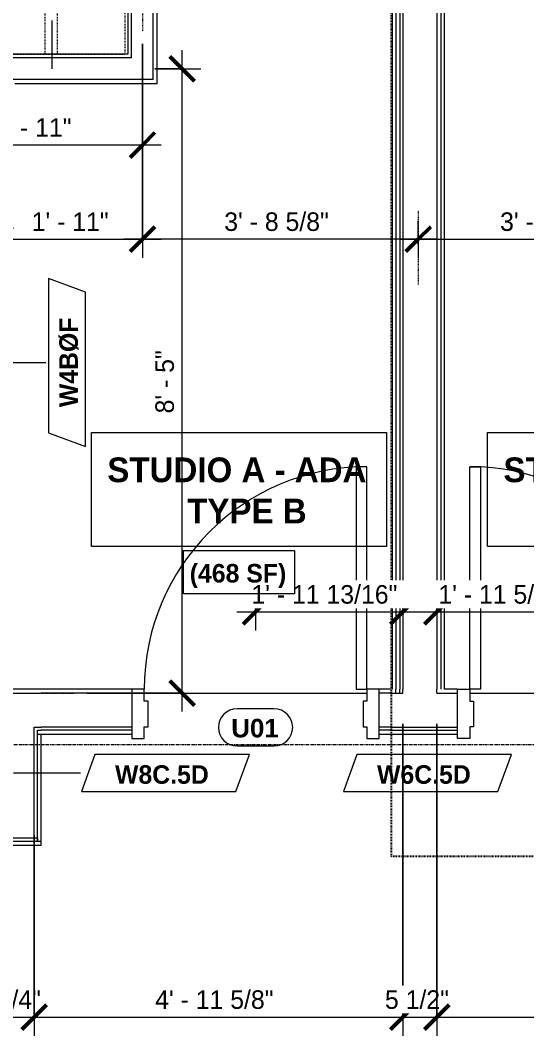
# Model space of a CAD drawing. Header units: inches. Extents: x -4058 to -1781, y 9814 to 12264.
# Drawn here: x -2779.1 to -2697.2, y 10420.1 to 10584.4 of the extents above; entities that cross this region are included whole.
import ezdxf

# ---------------------------------------------------------------- set-up
doc = ezdxf.new("R2010")
doc.units = ezdxf.units.IN
doc.header["$MEASUREMENT"] = 0
for name, pattern in [('Dash', [0.25, 0.125, -0.125]), ('Dash 3_32_', [0.1875, 0.09375, -0.09375]), ('Dash_2_', [0.25, 0.125, -0.125]), ('Grid Line 1_2_', [0.875, 0.5, -0.125, 0.125, -0.125])]:
    doc.linetypes.add(name, pattern=pattern)
for name, color, linetype, lineweight in [('0-1', 7, 'Continuous', 5), ('0-2', 7, 'Continuous', 9), ('A-ANNO-DIMS', 211, 'Continuous', 9), ('A-ANNO-DIMS-32', 211, 'Continuous', 9), ('A-AREA-IDEN', 2, 'Continuous', 9), ('A-DETL-1', 90, 'Dash 3_32_', 9), ('A-DOOR-1', 7, 'Continuous', 9), ('A-DOOR-FRAM-1', 7, 'Continuous', 9), ('A-DOOR-IDEN', 31, 'Continuous', 9), ('A-FLOR-2', 192, 'Continuous', 9), ('A-WALL-1', 7, 'Continuous', 9), ('A-WALL-2', 113, 'Continuous', 9), ('A-WALL-IDEN', 211, 'Continuous', 9), ('I-WALL-3', 7, 'Continuous', 9), ('Q-CASE', 31, 'Continuous', 9), ('Q-CASE-HDLN', 31, 'Dash', 9), ('S-GRID-1', 1, 'Grid Line 1_2_', 9)]:
    doc.layers.add(name, color=color, linetype=linetype, lineweight=lineweight)
doc.layers.add('0-3', color=250, linetype='Dash_2_')
doc.styles.add('Arial_B', font='arialbd.ttf', dxfattribs={"height": 3})
doc.styles.add('Century Gothic', font='ufonts.com_century-gothic.ttf', dxfattribs={"height": 3})
doc.styles.add('Century Gothic_B', font='GOTHICB.TTF', dxfattribs={"height": 4})
doc.styles.add('Century Gothic_B_1', font='GOTHICB.TTF', dxfattribs={"height": 3})
doc.dimstyles.new('MARKETING_DIMENSION', dxfattribs={"dimscale": 12, "dimtxt": 3.132505, "dimasz": 0.333333, "dimexe": 0.25, "dimexo": 0.166667, "dimgap": 0.041667, "dimtad": 1, "dimdec": 4, "dimrnd": 0.0625, "dimzin": 3, "dimdsep": 46, "dimlunit": 4, "dimtxsty": 'Century Gothic', "dimblk1": 'OBLIQUE', "dimblk2": 'OBLIQUE', "dimsah": 1, "dimcen": 0.09, "dimdle": 0.25, "dimazin": 0, "dimtfac": 1, "dimtdec": 4, "dimtix": 1, "dimtmove": 0, "dimatfit": 3, "dimfxl": 1, "dimtvp": 1, "dimtfill": 1, "dimfrac": 2, "dimtolj": 1, "dimtzin": 0, "dimarcsym": 2})
doc.dimstyles.new('THE_DIMENSION_STRING', dxfattribs={"dimscale": 12, "dimtxt": 3.132505, "dimasz": 0.333333, "dimexe": 0.25, "dimexo": 0.166667, "dimgap": 0.041667, "dimtad": 1, "dimdec": 4, "dimrnd": 0.0625, "dimzin": 3, "dimdsep": 46, "dimlunit": 4, "dimtxsty": 'Century Gothic', "dimblk1": 'OBLIQUE', "dimblk2": 'OBLIQUE', "dimsah": 1, "dimcen": 0.09, "dimdle": 0.25, "dimazin": 0, "dimtfac": 1, "dimtdec": 4, "dimtix": 1, "dimtmove": 0, "dimatfit": 3, "dimfxl": 1, "dimtvp": 1, "dimtfill": 1, "dimfrac": 2, "dimtolj": 1, "dimtzin": 0, "dimarcsym": 2})
doc.dimstyles.new('THE_DIMENSION_STRING_2', dxfattribs={"dimscale": 12, "dimtxt": 3.132505, "dimasz": 0.333333, "dimexe": 0.25, "dimexo": 0.166667, "dimgap": 0.041667, "dimtad": 1, "dimdec": 4, "dimrnd": 0.0625, "dimzin": 3, "dimdsep": 46, "dimlunit": 4, "dimtxsty": 'Century Gothic', "dimblk1": 'OBLIQUE', "dimblk2": 'OBLIQUE', "dimsah": 1, "dimcen": 0.09, "dimdle": 0.25, "dimazin": 0, "dimtfac": 1, "dimtdec": 4, "dimtix": 1, "dimtmove": 0, "dimatfit": 3, "dimfxl": 1, "dimtvp": 1, "dimtfill": 1, "dimfrac": 2, "dimtolj": 1, "dimtzin": 0, "dimarcsym": 2})
doc.dimstyles.new('THE_DIMENSION_STRING_3', dxfattribs={"dimscale": 12, "dimtxt": 3.132505, "dimasz": 0.333333, "dimexe": 0.25, "dimexo": 0.166667, "dimgap": 0.041667, "dimtad": 1, "dimdec": 4, "dimrnd": 0.0625, "dimzin": 3, "dimdsep": 46, "dimlunit": 4, "dimtxsty": 'Century Gothic', "dimblk1": 'OBLIQUE', "dimblk2": 'OBLIQUE', "dimsah": 1, "dimcen": 0.09, "dimdle": 0.25, "dimazin": 0, "dimtfac": 1, "dimtdec": 4, "dimtix": 1, "dimtmove": 0, "dimatfit": 3, "dimfxl": 1, "dimtvp": 1, "dimtfill": 1, "dimfrac": 2, "dimtolj": 1, "dimtzin": 0, "dimarcsym": 2})
doc.dimstyles.new('THE_DIMENSION_STRING_4', dxfattribs={"dimscale": 12, "dimtxt": 3.132505, "dimasz": 0.333333, "dimexe": 0.25, "dimexo": 0.166667, "dimgap": 0.041667, "dimtad": 1, "dimdec": 4, "dimrnd": 0.0625, "dimzin": 3, "dimdsep": 46, "dimlunit": 4, "dimtxsty": 'Century Gothic', "dimblk1": 'OBLIQUE', "dimblk2": 'OBLIQUE', "dimsah": 1, "dimcen": 0.09, "dimdle": 0.25, "dimazin": 0, "dimtfac": 1, "dimtdec": 4, "dimtix": 1, "dimtmove": 0, "dimatfit": 3, "dimfxl": 1, "dimtvp": 1, "dimtfill": 1, "dimfrac": 2, "dimtolj": 1, "dimtzin": 0, "dimarcsym": 2})

# ---------------------------------------------------------------- blocks, each defined once
blk = doc.blocks.new('HOLLOW METAL - UNIT DOOR-2191978-UNIT PLANS - 1ST FLOOR')
at = {"layer": 'A-DOOR-1'}
for p, q in [((18, 39.875), (16.25, 39.875)), ((16.25, 39.875), (16.25, 3.875)), ((18, 3.875), (18, 39.875)), ((16.25, 3.875), (18, 3.875))]:
    blk.add_line(p, q, dxfattribs=at)
blk.add_arc((18, 3.875), 36, 90, 180, dxfattribs=at)
at = {"layer": 'A-DOOR-FRAM-1'}
for p, q in [((-18, 3.875), (-20, 3.875)), ((-20, 3.875), (-20, -4.125)), ((-18, 1.9375), (-18, 3.875)), ((18, 3.875), (18, 1.9375)), ((20, 3.875), (18, 3.875)), ((20, -4.125), (20, 3.875)), ((-17.375, 1.9375), (-18, 1.9375)), ((-17.375, -2.1875), (-17.375, 1.9375)), ((18, 1.9375), (17.375, 1.9375)), ((17.375, 1.9375), (17.375, -2.1875)), ((-18, -4.125), (-18, -2.1875)), ((-18, -2.1875), (-17.375, -2.1875)), ((17.375, -2.1875), (18, -2.1875)), ((18, -2.1875), (18, -4.125)), ((-20, -4.125), (-18, -4.125)), ((18, -4.125), (20, -4.125))]:
    blk.add_line(p, q, dxfattribs=at)
blk = doc.blocks.new('HOLLOW METAL - UNIT DOOR-2191977-UNIT PLANS - 1ST FLOOR')
at = {"layer": 'A-DOOR-1'}
for p, q in [((16.25, -3.875), (18, -3.875)), ((16.25, -39.875), (16.25, -3.875)), ((18, -3.875), (18, -39.875)), ((18, -39.875), (16.25, -39.875))]:
    blk.add_line(p, q, dxfattribs=at)
blk.add_arc((18, -3.875), 36, 180, 270, dxfattribs=at)
at = {"layer": 'A-DOOR-FRAM-1'}
for p, q in [((-20, 4.125), (-18, 4.125)), ((-20, -3.875), (-20, 4.125)), ((-18, 4.125), (-18, 2.1875)), ((18, 4.125), (20, 4.125)), ((18, 2.1875), (18, 4.125)), ((20, 4.125), (20, -3.875)), ((-18, 2.1875), (-17.375, 2.1875)), ((-17.375, 2.1875), (-17.375, -1.9375)), ((17.375, 2.1875), (18, 2.1875)), ((17.375, -1.9375), (17.375, 2.1875)), ((-18, -1.9375), (-18, -3.875)), ((-17.375, -1.9375), (-18, -1.9375)), ((18, -1.9375), (17.375, -1.9375)), ((18, -3.875), (18, -1.9375)), ((-18, -3.875), (-20, -3.875)), ((20, -3.875), (18, -3.875))]:
    blk.add_line(p, q, dxfattribs=at)
blk = doc.blocks.new('CTR - 1st Phase - Common Walls_rvt-1-UNIT PLANS - 1ST FLOOR')
at = {"layer": 'A-WALL-1'}
for p, q in [((-2718.35, 10814.49), (-2718.35, 10476.16)), ((-2717.72, 10814.49), (-2717.72, 10476.16)), ((-2717.22, 10814.49), (-2717.22, 10476.16)), ((-2711.72, 10814.49), (-2711.72, 10476.16)), ((-2711.1, 10814.49), (-2711.1, 10476.16)), ((-2718.35, 10475.54), (-2718.35, 10476.16)), ((-2717.72, 10475.54), (-2717.72, 10476.16)), ((-2717.22, 10475.54), (-2717.22, 10476.16)), ((-2711.72, 10475.54), (-2711.72, 10476.16)), ((-2784.07, 10475.54), (-2776.82, 10475.54)), ((-2776.82, 10475.54), (-2775.7, 10475.54)), ((-2761.04, 10475.54), (-2775.7, 10475.54)), ((-2718.97, 10475.54), (-2721.04, 10475.54)), ((-2718.97, 10475.54), (-2718.35, 10475.54)), ((-2718.35, 10475.54), (-2717.72, 10475.54)), ((-2717.72, 10475.54), (-2717.22, 10475.54)), ((-2711.72, 10475.54), (-2708.41, 10475.54)), ((-2776.82, 10470.04), (-2776.32, 10470.04)), ((-2776.82, 10452.04), (-2776.82, 10470.04)), ((-2776.32, 10470.04), (-2775.7, 10470.04)), ((-2776.32, 10468.91), (-2776.32, 10469.54)), ((-2776.32, 10469.54), (-2775.7, 10469.54)), ((-2776.32, 10468.91), (-2776.32, 10469.54)), ((-2761.04, 10470.04), (-2775.7, 10470.04)), ((-2761.04, 10469.54), (-2775.7, 10469.54)), ((-2718.97, 10470.04), (-2721.04, 10470.04)), ((-2718.97, 10469.54), (-2721.04, 10469.54)), ((-2718.97, 10470.04), (-2717.72, 10470.04)), ((-2718.97, 10469.54), (-2718.35, 10469.54)), ((-2718.35, 10469.54), (-2717.72, 10469.54)), ((-2717.72, 10470.04), (-2717.22, 10470.04)), ((-2717.72, 10469.54), (-2717.22, 10469.54)), ((-2717.22, 10470.04), (-2708.41, 10470.04)), ((-2717.22, 10469.54), (-2708.41, 10469.54)), ((-2776.32, 10468.91), (-2775.7, 10468.91)), ((-2776.32, 10452.04), (-2776.32, 10468.91)), ((-2776.32, 10451.54), (-2784.7, 10451.54)), ((-2776.82, 10452.04), (-2784.07, 10452.04)), ((-2776.32, 10452.04), (-2776.82, 10452.04)), ((-2776.32, 10452.04), (-2776.32, 10451.54)), ((-2776.32, 10451.54), (-2776.32, 10452.04)), ((-2775.7, 10451.54), (-2776.32, 10451.54))]:
    blk.add_line(p, q, dxfattribs=at)
at = {"layer": 'I-WALL-3'}
for p, q in [((-2718.97, 10814.49), (-2718.97, 10476.16)), ((-2710.47, 10476.16), (-2710.47, 10814.49)), ((-2775.7, 10476.16), (-2784.07, 10476.16)), ((-2761.04, 10476.16), (-2775.7, 10476.16)), ((-2718.97, 10476.16), (-2721.04, 10476.16)), ((-2708.41, 10476.16), (-2710.47, 10476.16)), ((-2775.7, 10468.91), (-2761.04, 10468.91)), ((-2775.7, 10451.54), (-2775.7, 10468.91)), ((-2721.04, 10468.91), (-2718.97, 10468.91)), ((-2718.97, 10468.91), (-2718.35, 10468.91)), ((-2718.35, 10468.91), (-2708.41, 10468.91)), ((-2775.7, 10450.91), (-2775.7, 10451.54)), ((-2784.7, 10450.91), (-2775.7, 10450.91))]:
    blk.add_line(p, q, dxfattribs=at)
at = {"layer": '0-2'}
blk.add_blockref('HOLLOW METAL - UNIT DOOR-2191978-UNIT PLANS - 1ST FLOOR', (-2741.04, 10472.29), dxfattribs=at)
at = {"layer": '0-2', "rotation": 180}
blk.add_blockref('HOLLOW METAL - UNIT DOOR-2191977-UNIT PLANS - 1ST FLOOR', (-2688.41, 10472.29), dxfattribs=at)
blk = doc.blocks.new('OD_CW_Closet - OD_CW_Closet-3786619-UNIT PLANS - 1ST FLOOR')
at = {"layer": 'Q-CASE-HDLN'}
for p, q in [((68.99, 24), (0.74, 24)), ((0.74, 24), (0.74, 0)), ((68.99, 0), (68.99, 24)), ((0.74, 13), (68.99, 13)), ((0.74, 11), (68.99, 11)), ((0.74, 0), (68.99, 0))]:
    blk.add_line(p, q, dxfattribs=at)
blk = doc.blocks.new('DIMBLOCK50-UNIT PLANS - 1ST FLOOR')
at = {"layer": 'A-ANNO-DIMS-32'}
for p, q in [((-2759.32, 10574.54), (-2759.32, 10545.97)), ((-2759.32, 10548.97), (-2759.32, 10574.54)), ((-2782.32, 10549.8), (-2782.32, 10545.97)), ((-2782.32, 10548.97), (-2782.32, 10549.8)), ((-2782.32, 10548.97), (-2756.32, 10548.97))]:
    blk.add_line(p, q, dxfattribs=at)
at = {"layer": 'A-ANNO-DIMS-32', "lineweight": 50}
for p, q in [((-2782.32, 10548.97), (-2780.32, 10550.97)), ((-2759.32, 10548.97), (-2757.32, 10550.97)), ((-2782.32, 10548.97), (-2784.32, 10546.97)), ((-2759.32, 10548.97), (-2761.32, 10546.97))]:
    blk.add_line(p, q, dxfattribs=at)
at = {"layer": 'A-ANNO-DIMS-32', "color": 0, "insert": (-2777.24, 10553.31), "char_height": 3, "width": 15.394, "attachment_point": 1, "line_spacing_factor": 0.984502, "style": 'Century Gothic', "bg_fill": 3, "box_fill_scale": 1.25, "bg_fill_color": 256, "bg_fill_true_color": 13158600, "bg_fill_transparency": 0}
blk.add_mtext('1\' - 11"', dxfattribs=at)
blk = doc.blocks.new('_Oblique')
at = {"color": 0, "linetype": 'ByBlock', "lineweight": -2}
blk.add_line((-0.5, -0.5), (0.5, 0.5), dxfattribs=at)
blk = doc.blocks.new('Wall Tag - Arch Wall-3956453-UNIT PLANS - 1ST FLOOR')
at = {"layer": 'A-WALL-IDEN'}
for p, q in [((-0.3561, 0.0937), (-0.4244, -0.0937)), ((0.4244, 0.0937), (-0.3561, 0.0937)), ((0.3561, -0.0937), (0.4244, 0.0937)), ((-0.4244, -0.0937), (0.3561, -0.0937))]:
    blk.add_line(p, q, dxfattribs=at)
blk = doc.blocks.new('DIMBLOCK407-UNIT PLANS - 1ST FLOOR')
at = {"layer": 'A-ANNO-DIMS-32'}
for p, q in [((-2670.12, 10580.59), (-2670.12, 10545.97)), ((-2670.12, 10548.97), (-2670.12, 10580.59)), ((-2717.72, 10548.97), (-2667.12, 10548.97)), ((-2714.72, 10549.8), (-2714.72, 10545.97)), ((-2714.72, 10548.97), (-2714.72, 10549.8))]:
    blk.add_line(p, q, dxfattribs=at)
at = {"layer": 'A-ANNO-DIMS-32', "lineweight": 50}
for p, q in [((-2714.72, 10548.97), (-2712.72, 10550.97)), ((-2670.12, 10548.97), (-2668.12, 10550.97)), ((-2714.72, 10548.97), (-2716.72, 10546.97)), ((-2670.12, 10548.97), (-2672.12, 10546.97))]:
    blk.add_line(p, q, dxfattribs=at)
at = {"layer": 'A-ANNO-DIMS-32', "color": 0, "insert": (-2701.5, 10553.31), "char_height": 3, "width": 21.7784, "attachment_point": 1, "line_spacing_factor": 0.984502, "style": 'Century Gothic', "bg_fill": 3, "box_fill_scale": 1.25, "bg_fill_color": 256, "bg_fill_true_color": 13158600, "bg_fill_transparency": 0}
blk.add_mtext('3\' - 8 5/8"', dxfattribs=at)
blk = doc.blocks.new('DIMBLOCK408-UNIT PLANS - 1ST FLOOR')
at = {"layer": 'A-ANNO-DIMS-32'}
for p, q in [((-2759.32, 10580.59), (-2759.32, 10545.97)), ((-2759.32, 10548.97), (-2759.32, 10580.59)), ((-2714.72, 10548.14), (-2714.72, 10551.97)), ((-2711.72, 10548.97), (-2762.32, 10548.97)), ((-2714.72, 10548.97), (-2714.72, 10548.14))]:
    blk.add_line(p, q, dxfattribs=at)
at = {"layer": 'A-ANNO-DIMS-32', "lineweight": 50}
for p, q in [((-2759.32, 10548.97), (-2757.32, 10550.97)), ((-2714.72, 10548.97), (-2712.72, 10550.97)), ((-2759.32, 10548.97), (-2761.32, 10546.97)), ((-2714.72, 10548.97), (-2716.72, 10546.97))]:
    blk.add_line(p, q, dxfattribs=at)
at = {"layer": 'A-ANNO-DIMS-32', "color": 0, "insert": (-2746.1, 10553.31), "char_height": 3, "width": 21.7784, "attachment_point": 1, "line_spacing_factor": 0.984502, "style": 'Century Gothic', "bg_fill": 3, "box_fill_scale": 1.25, "bg_fill_color": 256, "bg_fill_true_color": 13158600, "bg_fill_transparency": 0}
blk.add_mtext('3\' - 8 5/8"', dxfattribs=at)
blk = doc.blocks.new('DIMBLOCK692-UNIT PLANS - 1ST FLOOR')
at = {"layer": 'A-ANNO-DIMS-32', "lineweight": 50}
for p, q in [((-2752.9, 10576.54), (-2754.9, 10578.54)), ((-2752.9, 10576.54), (-2750.9, 10574.54)), ((-2752.9, 10475.54), (-2754.9, 10477.54)), ((-2752.9, 10475.54), (-2750.9, 10473.54))]:
    blk.add_line(p, q, dxfattribs=at)
at = {"layer": 'A-ANNO-DIMS-32'}
for p, q in [((-2752.9, 10472.54), (-2752.9, 10579.54)), ((-2757.32, 10576.54), (-2749.9, 10576.54)), ((-2752.9, 10576.54), (-2757.32, 10576.54)), ((-2768.32, 10475.54), (-2749.9, 10475.54)), ((-2752.9, 10475.54), (-2768.32, 10475.54))]:
    blk.add_line(p, q, dxfattribs=at)
at = {"layer": 'A-ANNO-DIMS-32', "color": 0, "insert": (-2757.24, 10520.79), "char_height": 3, "width": 12.5897, "attachment_point": 1, "rotation": 90, "line_spacing_factor": 0.984502, "style": 'Century Gothic', "bg_fill": 3, "box_fill_scale": 1.25, "bg_fill_color": 256, "bg_fill_true_color": 13158600, "bg_fill_transparency": 0}
blk.add_mtext('8\' - 5"', dxfattribs=at)
blk = doc.blocks.new('DIMBLOCK900-UNIT PLANS - 1ST FLOOR')
at = {"layer": 'A-ANNO-DIMS-32', "lineweight": 50}
for p, q in [((-2741.04, 10488.67), (-2739.04, 10490.67)), ((-2717.22, 10488.67), (-2715.22, 10490.67)), ((-2741.04, 10488.67), (-2743.04, 10486.67)), ((-2717.22, 10488.67), (-2719.22, 10486.67))]:
    blk.add_line(p, q, dxfattribs=at)
at = {"layer": 'A-ANNO-DIMS-32'}
for p, q in [((-2741.04, 10489.5), (-2741.04, 10485.67)), ((-2741.04, 10488.67), (-2741.04, 10489.5)), ((-2717.22, 10489.5), (-2717.22, 10485.67)), ((-2717.22, 10488.67), (-2717.22, 10489.5)), ((-2744.04, 10488.67), (-2714.22, 10488.67))]:
    blk.add_line(p, q, dxfattribs=at)
at = {"layer": 'A-ANNO-DIMS-32', "color": 0, "insert": (-2741.71, 10493.01), "char_height": 3, "width": 30.1914, "attachment_point": 1, "line_spacing_factor": 0.984502, "style": 'Century Gothic', "bg_fill": 3, "box_fill_scale": 1.25, "bg_fill_color": 256, "bg_fill_true_color": 13158600, "bg_fill_transparency": 0}
blk.add_mtext('1\' - 11 13/16"', dxfattribs=at)
blk = doc.blocks.new('DIMBLOCK901-UNIT PLANS - 1ST FLOOR')
at = {"layer": 'A-ANNO-DIMS-32', "lineweight": 50}
for p, q in [((-2711.72, 10488.67), (-2709.72, 10490.67)), ((-2688.41, 10488.67), (-2686.41, 10490.67)), ((-2711.72, 10488.67), (-2713.72, 10486.67)), ((-2688.41, 10488.67), (-2690.41, 10486.67))]:
    blk.add_line(p, q, dxfattribs=at)
at = {"layer": 'A-ANNO-DIMS-32'}
for p, q in [((-2711.72, 10489.5), (-2711.72, 10485.67)), ((-2711.72, 10488.67), (-2711.72, 10489.5)), ((-2688.41, 10489.5), (-2688.41, 10485.67)), ((-2688.41, 10488.67), (-2688.41, 10489.5)), ((-2714.72, 10488.67), (-2685.41, 10488.67))]:
    blk.add_line(p, q, dxfattribs=at)
at = {"layer": 'A-ANNO-DIMS-32', "color": 0, "insert": (-2711.48, 10493.01), "char_height": 3, "width": 27.387, "attachment_point": 1, "line_spacing_factor": 0.984502, "style": 'Century Gothic', "bg_fill": 3, "box_fill_scale": 1.25, "bg_fill_color": 256, "bg_fill_true_color": 13158600, "bg_fill_transparency": 0}
blk.add_mtext('1\' - 11 5/16"', dxfattribs=at)
blk = doc.blocks.new('DIMBLOCK954-UNIT PLANS - 1ST FLOOR')
at = {"layer": 'A-ANNO-DIMS-32'}
for p, q in [((-2784.07, 10452.54), (-2784.07, 10420.11)), ((-2784.07, 10423.11), (-2784.07, 10452.54)), ((-2776.82, 10452.54), (-2776.82, 10420.11)), ((-2776.82, 10423.11), (-2776.82, 10452.54)), ((-2784.07, 10423.11), (-2776.82, 10423.11))]:
    blk.add_line(p, q, dxfattribs=at)
at = {"layer": 'A-ANNO-DIMS-32', "lineweight": 50}
for p, q in [((-2784.07, 10423.11), (-2782.07, 10425.11)), ((-2776.82, 10423.11), (-2774.82, 10425.11)), ((-2784.07, 10423.11), (-2786.07, 10421.11)), ((-2776.82, 10423.11), (-2778.82, 10421.11))]:
    blk.add_line(p, q, dxfattribs=at)
at = {"layer": 'A-ANNO-DIMS-32', "color": 0, "insert": (-2786.09, 10427.45), "char_height": 3, "width": 13.5444, "attachment_point": 1, "line_spacing_factor": 0.984502, "style": 'Century Gothic', "bg_fill": 3, "box_fill_scale": 1.25, "bg_fill_color": 256, "bg_fill_true_color": 13158600, "bg_fill_transparency": 0}
blk.add_mtext('7 1/4"', dxfattribs=at)
blk = doc.blocks.new('DIMBLOCK955-UNIT PLANS - 1ST FLOOR')
at = {"layer": 'A-ANNO-DIMS-32'}
for p, q in [((-2717.22, 10470.54), (-2717.22, 10420.11)), ((-2717.22, 10423.11), (-2717.22, 10470.54)), ((-2776.82, 10452.54), (-2776.82, 10420.11)), ((-2776.82, 10423.11), (-2776.82, 10452.54)), ((-2776.82, 10423.11), (-2717.22, 10423.11))]:
    blk.add_line(p, q, dxfattribs=at)
at = {"layer": 'A-ANNO-DIMS-32', "lineweight": 50}
for p, q in [((-2776.82, 10423.11), (-2774.82, 10425.11)), ((-2717.22, 10423.11), (-2715.22, 10425.11)), ((-2776.82, 10423.11), (-2778.82, 10421.11)), ((-2717.22, 10423.11), (-2719.22, 10421.11))]:
    blk.add_line(p, q, dxfattribs=at)
at = {"layer": 'A-ANNO-DIMS-32', "color": 0, "insert": (-2757.27, 10427.45), "char_height": 3, "width": 24.5827, "attachment_point": 1, "line_spacing_factor": 0.984502, "style": 'Century Gothic', "bg_fill": 3, "box_fill_scale": 1.25, "bg_fill_color": 256, "bg_fill_true_color": 13158600, "bg_fill_transparency": 0}
blk.add_mtext('4\' - 11 5/8"', dxfattribs=at)
blk = doc.blocks.new('DIMBLOCK956-UNIT PLANS - 1ST FLOOR')
at = {"layer": 'A-ANNO-DIMS-32'}
for p, q in [((-2717.22, 10470.54), (-2717.22, 10420.11)), ((-2717.22, 10423.11), (-2717.22, 10470.54)), ((-2711.72, 10470.54), (-2711.72, 10420.11)), ((-2711.72, 10423.11), (-2711.72, 10470.54)), ((-2717.22, 10423.11), (-2711.72, 10423.11))]:
    blk.add_line(p, q, dxfattribs=at)
at = {"layer": 'A-ANNO-DIMS-32', "lineweight": 50}
for p, q in [((-2717.22, 10423.11), (-2715.22, 10425.11)), ((-2711.72, 10423.11), (-2709.72, 10425.11)), ((-2717.22, 10423.11), (-2719.22, 10421.11)), ((-2711.72, 10423.11), (-2713.72, 10421.11))]:
    blk.add_line(p, q, dxfattribs=at)
at = {"layer": 'A-ANNO-DIMS-32', "color": 0, "insert": (-2720.12, 10427.45), "char_height": 3, "width": 13.5444, "attachment_point": 1, "line_spacing_factor": 0.984502, "style": 'Century Gothic', "bg_fill": 3, "box_fill_scale": 1.25, "bg_fill_color": 256, "bg_fill_true_color": 13158600, "bg_fill_transparency": 0}
blk.add_mtext('5 1/2"', dxfattribs=at)
blk = doc.blocks.new('DIMBLOCK957-UNIT PLANS - 1ST FLOOR')
at = {"layer": 'A-ANNO-DIMS-32'}
for p, q in [((-2711.72, 10470.54), (-2711.72, 10420.11)), ((-2711.72, 10423.11), (-2711.72, 10470.54)), ((-2652.62, 10452.54), (-2652.62, 10420.11)), ((-2652.62, 10423.11), (-2652.62, 10452.54)), ((-2711.72, 10423.11), (-2652.62, 10423.11))]:
    blk.add_line(p, q, dxfattribs=at)
at = {"layer": 'A-ANNO-DIMS-32', "lineweight": 50}
for p, q in [((-2711.72, 10423.11), (-2709.72, 10425.11)), ((-2652.62, 10423.11), (-2650.62, 10425.11)), ((-2711.72, 10423.11), (-2713.72, 10421.11)), ((-2652.62, 10423.11), (-2654.62, 10421.11))]:
    blk.add_line(p, q, dxfattribs=at)
at = {"layer": 'A-ANNO-DIMS-32', "color": 0, "insert": (-2692.42, 10427.45), "char_height": 3, "width": 24.5827, "attachment_point": 1, "line_spacing_factor": 0.984502, "style": 'Century Gothic', "bg_fill": 3, "box_fill_scale": 1.25, "bg_fill_color": 256, "bg_fill_true_color": 13158600, "bg_fill_transparency": 0}
blk.add_mtext('4\' - 11 1/8"', dxfattribs=at)
blk = doc.blocks.new('Door Tag - Type Mark-2601225-UNIT PLANS - 1ST FLOOR')
at = {"layer": 'A-DOOR-IDEN'}
for p, q in [((0.09375, 0.09375), (-0.09375, 0.09375)), ((-0.09375, -0.09375), (0.09375, -0.09375))]:
    blk.add_line(p, q, dxfattribs=at)
for centre, start, end in [((-0.09375, 0), 90, 270), ((0.09375, 0), 270, 90)]:
    blk.add_arc(centre, 0.09375, start, end, dxfattribs=at)
blk = doc.blocks.new('DIMBLOCK1329-UNIT PLANS - 1ST FLOOR')
at = {"layer": 'A-ANNO-DIMS-32'}
for p, q in [((-2794.32, 10574.54), (-2794.32, 10561.21)), ((-2794.32, 10564.21), (-2794.32, 10574.54)), ((-2759.32, 10574.54), (-2759.32, 10561.21)), ((-2759.32, 10564.21), (-2759.32, 10574.54)), ((-2756.32, 10564.21), (-2794.32, 10564.21))]:
    blk.add_line(p, q, dxfattribs=at)
at = {"layer": 'A-ANNO-DIMS-32', "lineweight": 50}
for p, q in [((-2794.32, 10564.21), (-2792.32, 10566.21)), ((-2759.32, 10564.21), (-2757.32, 10566.21)), ((-2794.32, 10564.21), (-2796.32, 10562.21)), ((-2759.32, 10564.21), (-2761.32, 10562.21))]:
    blk.add_line(p, q, dxfattribs=at)
at = {"layer": 'A-ANNO-DIMS-32', "color": 0, "insert": (-2783.24, 10568.55), "char_height": 3, "width": 15.394, "attachment_point": 1, "line_spacing_factor": 0.984502, "style": 'Century Gothic', "bg_fill": 3, "box_fill_scale": 1.25, "bg_fill_color": 256, "bg_fill_true_color": 13158600, "bg_fill_transparency": 0}
blk.add_mtext('2\' - 11"', dxfattribs=at)

msp = doc.modelspace()

# ---------------------------------------------------------------- linework, layer by layer
at = {"layer": '0-3'}
for p, q in [((-2719.04054, 10449.11493), (-2719.04054, 10940.9448)), ((-2508.68624, 10449.11493), (-2719.04054, 10449.11493))]:
    msp.add_line(p, q, dxfattribs=at)
at = {"layer": 'A-AREA-IDEN', "flags": 128}
msp.add_lwpolyline([(-2703.51887, 10517.72015), (-2655.81619, 10517.72015), (-2655.81619, 10499.27102), (-2703.51887, 10499.27102)], close=True, dxfattribs=at)
at = {"layer": 'A-DETL-1'}
for p, q in [((-2759.32374, 10588.5894), (-2759.32374, 10582.5894)), ((-2714.72374, 10553.5394), (-2714.72374, 10541.5394)), ((-2714.72374, 10553.5394), (-2714.72374, 10541.5394)), ((-2776.32374, 10475.5394), (-2770.32374, 10475.5394))]:
    msp.add_line(p, q, dxfattribs=at)
at = {"layer": 'A-FLOR-2'}
for p, q in [((-2759.03624, 10475.5394), (-2723.03624, 10475.5394)), ((-2706.41124, 10475.5394), (-2670.41124, 10475.5394))]:
    msp.add_line(p, q, dxfattribs=at)
at = {"layer": 'A-WALL-2'}
for p, q in [((-2761.69874, 10643.91899), (-2761.69874, 10578.9144)), ((-2761.07374, 10578.2894), (-2761.07374, 10643.91899)), ((-2757.57374, 10574.7894), (-2757.57374, 10643.91899)), ((-2756.94874, 10574.1644), (-2756.94874, 10643.91899)), ((-2761.07374, 10578.2894), (-2792.57374, 10578.2894)), ((-2761.69874, 10578.9144), (-2791.94874, 10578.9144)), ((-2757.57374, 10574.7894), (-2780.57374, 10574.7894)), ((-2779.94874, 10574.1644), (-2756.94874, 10574.1644))]:
    msp.add_line(p, q, dxfattribs=at)
at = {"layer": 'A-WALL-IDEN'}
for p, q in [((-2782.32374, 10529.017), (-2774.94182, 10529.017)), ((-2780.19874, 10462.62088), (-2769.35558, 10462.62088))]:
    msp.add_line(p, q, dxfattribs=at)

# ---------------------------------------------------------------- block references
at = {"layer": '0-1'}
msp.add_blockref('CTR - 1st Phase - Common Walls_rvt-1-UNIT PLANS - 1ST FLOOR', (0, 0), dxfattribs=at)
at = {"layer": 'A-WALL-IDEN', "xscale": 31.99999999999999, "yscale": 31.99999999999999, "zscale": 31.99999999999999, "rotation": 89.99999999999955}
msp.add_blockref('Wall Tag - Arch Wall-3956453-UNIT PLANS - 1ST FLOOR', (-2771.5238, 10529.017), dxfattribs=at)
at = {"layer": 'A-WALL-IDEN', "xscale": 31.99999999999999, "yscale": 31.99999999999999, "zscale": 31.99999999999999}
for p in [(-2755.62388, 10462.62088), (-2713.26179, 10462.62088)]:
    msp.add_blockref('Wall Tag - Arch Wall-3956453-UNIT PLANS - 1ST FLOOR', p, dxfattribs=at)
at = {"layer": 'Q-CASE', "rotation": 270.0000000000197}
msp.add_blockref('OD_CW_Closet - OD_CW_Closet-3786619-UNIT PLANS - 1ST FLOOR', (-2786.11241, 10647.9021), dxfattribs=at)

# ---------------------------------------------------------------- texts
at = {"layer": 'A-AREA-IDEN', "insert": (-2700.95887, 10513.66015), "char_height": 4, "width": 51.51, "attachment_point": 1, "style": 'Century Gothic_B'}
msp.add_mtext('STUDIO A - ADA', dxfattribs=at)
at = {"layer": 'A-WALL-IDEN', "insert": (-2772.77134, 10521.80108), "char_height": 3, "width": 17.372, "attachment_point": 1, "rotation": 90, "style": 'Century Gothic_B_1'}
msp.add_mtext('W4BØF', dxfattribs=at)
at = {"layer": 'A-WALL-IDEN', "char_height": 3, "width": 19.594, "attachment_point": 1, "style": 'Century Gothic_B_1'}
for s, insert in [('W8C.5D', (-2763.75948, 10463.86842)), ('W6C.5D', (-2721.3974, 10463.86842))]:
    msp.add_mtext(s, dxfattribs=dict(at, insert=insert))

# ---------------------------------------------------------------- next in the draw order: dimensions: what is measured, and where the dimension line sits
at = {"layer": 'A-ANNO-DIMS'}
for base, p1, p2, dimstyle, override, picture, middle in [((-2670.12374, 10548.96916), (-2714.72374, 10551.79759), (-2670.12374, 10582.5894), 'THE_DIMENSION_STRING_2', {"dimpost": '<>', "dimfxl": 54.196823}, 'DIMBLOCK407-UNIT PLANS - 1ST FLOOR', (-2692.42374, 10551.21083)), ((-2717.22374, 10488.66748), (-2741.03624, 10491.4959), (-2717.22374, 10491.4959), 'THE_DIMENSION_STRING_3', {"dimpost": '<>', "dimfxl": 23.8125}, 'DIMBLOCK900-UNIT PLANS - 1ST FLOOR', (-2729.12999, 10490.90915)), ((-2776.82374, 10423.10829), (-2784.07374, 10454.5394), (-2776.82374, 10454.5394), 'THE_DIMENSION_STRING_4', {"dimpost": '<>', "dimfxl": 7.25}, 'DIMBLOCK954-UNIT PLANS - 1ST FLOOR', (-2780.44874, 10425.34996))]:
    dim = msp.add_linear_dim(base=base, p1=p1, p2=p2, dimstyle=dimstyle, override=override, dxfattribs=at)
    dim.commit()
    dim.dimension.update_dxf_attribs({"geometry": picture, "text_midpoint": middle})
dim = msp.add_linear_dim(base=(-2759.32374, 10548.96916), p1=(-2782.32374, 10551.79759), p2=(-2759.32374, 10576.5394), angle=0, dimstyle='THE_DIMENSION_STRING', override={"dimpost": '<>', "dimfxl": 33.781018}, dxfattribs=at)
dim.commit()
dim.dimension.update_dxf_attribs({"geometry": 'DIMBLOCK50-UNIT PLANS - 1ST FLOOR', "text_midpoint": (-2770.82374, 10550.96916)})

# ---------------------------------------------------------------- next in the draw order: linework, layer by layer
at = {"layer": 'A-WALL-IDEN'}
msp.add_line((-2773.92815, 10576.5394), (-2773.92815, 10584.38255), dxfattribs=at)

# ---------------------------------------------------------------- next in the draw order: dimensions: what is measured, and where the dimension line sits
at = {"layer": 'A-ANNO-DIMS'}
for base, p1, p2, dimstyle, override, picture, middle in [((-2759.32374, 10548.96916), (-2714.72374, 10546.14073), (-2759.32374, 10582.5894), 'THE_DIMENSION_STRING_2', {"dimpost": '<>', "dimfxl": 57.599177}, 'DIMBLOCK408-UNIT PLANS - 1ST FLOOR', (-2737.02374, 10551.21083)), ((-2688.41124, 10488.66748), (-2711.72374, 10491.4959), (-2688.41124, 10491.4959), 'THE_DIMENSION_STRING_3', {"dimpost": '<>', "dimfxl": 23.3125}, 'DIMBLOCK901-UNIT PLANS - 1ST FLOOR', (-2700.06749, 10490.90915))]:
    dim = msp.add_linear_dim(base=base, p1=p1, p2=p2, dimstyle=dimstyle, override=override, dxfattribs=at)
    dim.commit()
    dim.dimension.update_dxf_attribs({"geometry": picture, "text_midpoint": middle})

# ---------------------------------------------------------------- next in the draw order: dimensions: what is measured, and where the dimension line sits
dim = msp.add_linear_dim(base=(-2752.89825, 10576.5394), p1=(-2770.32374, 10475.5394), p2=(-2759.32374, 10576.5394), angle=90, dimstyle='THE_DIMENSION_STRING_3', override={"dimpost": '<>', "dimfxl": 101.597244}, dxfattribs=at)
dim.commit()
dim.dimension.update_dxf_attribs({"geometry": 'DIMBLOCK692-UNIT PLANS - 1ST FLOOR', "text_midpoint": (-2754.97371, 10526.0394)})

# ---------------------------------------------------------------- next in the draw order: linework, layer by layer
at = {"layer": 'A-AREA-IDEN', "flags": 128}
for points in [[(-2767.5687, 10517.72015), (-2719.86602, 10517.72015), (-2719.86602, 10499.27102), (-2767.5687, 10499.27102)], [(-2752.67956, 10498.59465), (-2734.75516, 10498.59465), (-2734.75516, 10491.59308), (-2752.67956, 10491.59308)]]:
    msp.add_lwpolyline(points, close=True, dxfattribs=at)

# ---------------------------------------------------------------- next in the draw order: texts
at = {"layer": 'A-AREA-IDEN', "attachment_point": 1}
for s, insert, char_height, width, style in [('STUDIO A - ADA', (-2765.0087, 10513.66015), 4, 51.51, 'Century Gothic_B'), ('TYPE B', (-2752.09203, 10506.99348), 4, 20.301, 'Century Gothic_B'), ('(468 SF)', (-2751.67956, 10496.42799), 3, 19.19, 'Century Gothic_B_1')]:
    msp.add_mtext(s, dxfattribs=dict(at, insert=insert, char_height=char_height, width=width, style=style))

# ---------------------------------------------------------------- next in the draw order: dimensions: what is measured, and where the dimension line sits
at = {"layer": 'A-ANNO-DIMS'}
for base, p1, p2, dimstyle, override, picture, middle in [((-2794.32374, 10564.20685), (-2759.32374, 10576.5394), (-2794.32374, 10576.5394), 'MARKETING_DIMENSION', {"dimpost": '<>', "dimfxl": 35}, 'DIMBLOCK1329-UNIT PLANS - 1ST FLOOR', (-2776.82374, 10566.24458)), ((-2717.22374, 10423.10829), (-2776.82374, 10454.5394), (-2717.22374, 10472.5394), 'THE_DIMENSION_STRING_4', {"dimpost": '<>', "dimfxl": 62.258815}, 'DIMBLOCK955-UNIT PLANS - 1ST FLOOR', (-2747.02374, 10425.34996))]:
    dim = msp.add_linear_dim(base=base, p1=p1, p2=p2, dimstyle=dimstyle, override=override, dxfattribs=at)
    dim.commit()
    dim.dimension.update_dxf_attribs({"geometry": picture, "text_midpoint": middle})

# ---------------------------------------------------------------- next in the draw order: block references
at = {"layer": 'A-DOOR-IDEN', "xscale": 31.99999999999999, "yscale": 31.99999999999999, "zscale": 31.99999999999999}
msp.add_blockref('Door Tag - Type Mark-2601225-UNIT PLANS - 1ST FLOOR', (-2741.03624, 10469.99042), dxfattribs=at)

# ---------------------------------------------------------------- next in the draw order: texts
at = {"layer": 'A-DOOR-IDEN', "insert": (-2744.96812, 10471.37027), "char_height": 3, "width": 9.393, "attachment_point": 1, "style": 'Arial_B'}
msp.add_mtext('U01', dxfattribs=at)

# ---------------------------------------------------------------- next in the draw order: dimensions: what is measured, and where the dimension line sits
at = {"layer": 'A-ANNO-DIMS'}
dim = msp.add_linear_dim(base=(-2711.72374, 10423.10829), p1=(-2717.22374, 10472.5394), p2=(-2711.72374, 10472.5394), dimstyle='THE_DIMENSION_STRING_4', override={"dimpost": '<>', "dimfxl": 5.5}, dxfattribs=at)
dim.commit()
dim.dimension.update_dxf_attribs({"geometry": 'DIMBLOCK956-UNIT PLANS - 1ST FLOOR', "text_midpoint": (-2714.47374, 10425.34996)})

# ---------------------------------------------------------------- next in the draw order: dimensions: what is measured, and where the dimension line sits
dim = msp.add_linear_dim(base=(-2652.62374, 10423.10829), p1=(-2711.72374, 10472.5394), p2=(-2652.62374, 10454.5394), dimstyle='THE_DIMENSION_STRING_4', override={"dimpost": '<>', "dimfxl": 61.780337}, dxfattribs=at)
dim.commit()
dim.dimension.update_dxf_attribs({"geometry": 'DIMBLOCK957-UNIT PLANS - 1ST FLOOR', "text_midpoint": (-2682.17374, 10425.34996)})

# ---------------------------------------------------------------- next in the draw order: linework, layer by layer
at = {"layer": 'S-GRID-1'}
msp.add_line((-1781.27288, 10467.1894), (-4041.7795, 10467.1894), dxfattribs=at)

doc.saveas('drawing.dxf')
